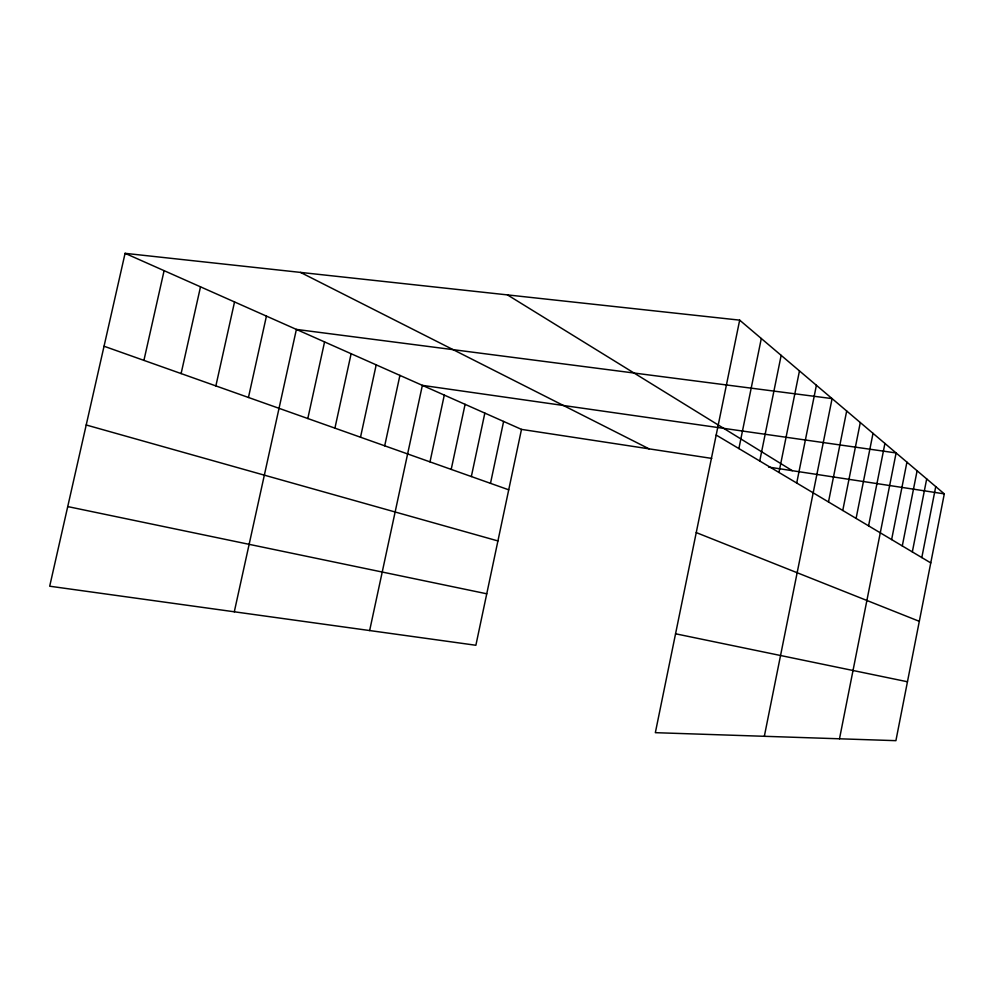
<?xml version="1.0" encoding="UTF-8"?>
<svg xmlns="http://www.w3.org/2000/svg" width="994" height="994" viewBox="0 0 994 994"><rect width="100%" height="100%" fill="white"/><g stroke="black" fill="none" stroke-linecap="round" stroke-linejoin="round"><path stroke-width="1.49" d="M902.291 545.93L917.102 470.783M912.33 551.918L926.694 478.922M921.811 557.559L935.739 486.613M739.673 320.143L944.3 493.869L895.905 740.667L655.344 732.677L739.673 320.143L125.082 253.333L49.7 586.212L475.877 645.268L521.49 429.383L125.082 253.333M868.57 525.851L884.921 443.461M839.495 738.79L896.103 452.953L422.363 385.361L369.644 630.556M891.63 539.58L906.926 462.148M764.336 736.293L832.09 398.606L296.386 329.412L234.298 611.795M828.487 501.958L846.689 410.994M842.763 510.469L860.295 422.549M856.095 518.408L873.018 433.347M778.961 472.448L799.462 370.911M796.716 483.034L816.397 385.274M738.89 448.58L761.305 338.507M759.739 461.005L781.16 355.367M471.342 476.548L484.836 413.106M490.489 483.345L503.61 421.444M429.992 461.875L444.293 395.103M451.201 469.404L465.093 404.334M384.703 445.809L399.911 375.384M334.916 428.153L351.118 353.727M360.511 437.223L376.192 364.86M307.805 418.524L324.566 341.924M248.45 397.476L266.429 316.117M215.872 385.908L234.534 301.952M143.919 360.387L164.097 270.666M181.107 373.582L200.502 286.831M521.49 429.383L711.741 458.408M768.635 467.081L944.3 493.869M67.729 506.58L486.749 593.791M675.56 633.787L907.46 681.76M86.205 424.985L497.919 540.935M104.047 346.235L508.717 489.806M696.247 532.585L919.313 621.325M300.511 272.406L649.094 448.853M716.189 435.049L930.769 562.902M507.462 294.907L792.317 470.696"/></g></svg>
